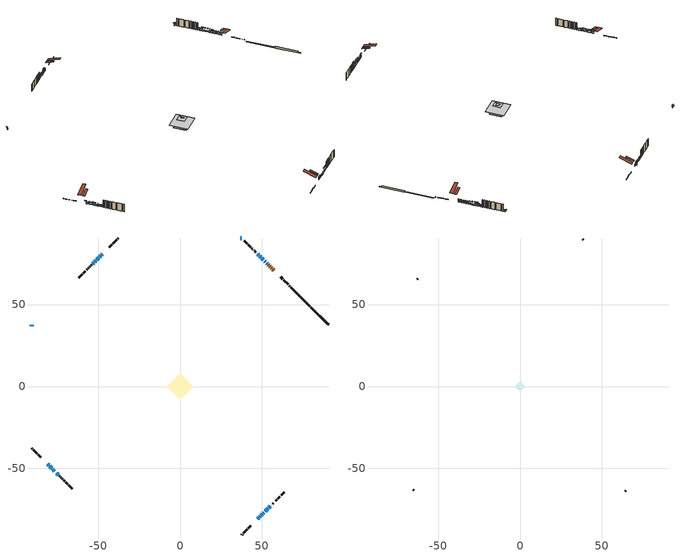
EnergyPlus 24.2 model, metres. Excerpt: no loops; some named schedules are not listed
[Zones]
conditioned space
 floor adiabatic (Floor9 construction): -5.37,0 0,5.37 5.37,0 0,-5.37 z0.82
 floor adiabatic (AdiabaticFloorConstruction): -7.96,0 0,7.96 7.96,0 0,-7.96 z3.26
 floor foundation (Slab1 construction): -3.72,0 0,3.72 3.72,0 0,-3.72 z-0.3
 floor foundation (Slab1 construction 1): -3.87,0 0,3.87 3.87,0 0,-3.87 z-0.21
 floor foundation (Slab3 construction): -2.17,0 0,2.17 2.17,0 0,-2.17 z0
 floor foundation (Slab4 construction): -2.62,0 0,2.62 2.62,0 0,-2.62 z0
 wall outside (RimJoist1 construction): 37.53,-90.6 37.87,-90.25 / -90.6,-37.53 -90.25,-37.87 / -37.53,90.6 -37.87,90.25 / 66.89,61.23 66.55,61.58 z0.82:1.12
 wall outside (RimJoist2 construction): 38.53,-89.6 41.12,-87 / -89.6,-38.53 -87,-41.12 / -38.53,89.6 -41.12,87 / 65.89,62.23 63.29,64.83 z0.82:1.12
 wall outside (RimJoist3 construction): 41.78,-86.34 43.1,-85.02 / -86.34,-41.78 -85.02,-43.1 / -41.78,86.34 -43.1,85.02 / 62.64,65.49 61.32,66.81 z0.82:1.12
 wall outside (AdiabaticWallConstruction 1): 57.05,71.07 56.68,71.44 / 56.03,72.09 55.63,72.49 / 54.98,73.15 54.72,73.4 / 54.07,74.06 53.8,74.33 z0.82:2.85
 wall outside (AdiabaticWallConstruction): 47.36,-80.76 47.9,-80.22 / -48.42,79.71 -48.96,79.17 / -75.92,-52.21 -75.77,-52.35 z0.82:2.04; 48.56,-79.56 48.99,-79.13 / -47.36,80.76 -47.76,80.36 / 50.84,-77.28 51.24,-76.88 z0.82:1.74; 49.65,-78.48 50.19,-77.94 / -79.53,-48.6 -78.38,-49.75 / 37.53,90.6 36.82,90.6 / -51.35,76.78 -52.1,76.02 / -52.76,75.37 -53.3,74.83 / -90.6,37.53 -90.6,36.82 z0.82:2.09; -80.76,-47.36 -80.18,-47.94 z0.82:1.99; 53.14,74.98 52.78,75.34 z0.82:2.4; 52.13,76 51.59,76.54 / -75.12,-53.01 -74.18,-53.95 / 51.9,-76.23 53.51,-74.61 z0.82:1.94; 50.93,77.19 49.92,78.2 z0.82:1.53; 49.27,78.86 48.73,79.4 z0.82:1.64; 48.07,80.05 47.53,80.59 z0.82:1.48; -49.61,78.51 -50.69,77.43 z0.82:1.63; -77.72,-50.4 -76.57,-51.55 z0.82:1.89; 54.17,-73.96 55.21,-72.91 z0.82:1.68
 wall outside (Wall1 construction): 55.87,-72.26 55.97,-72.16 / -73.52,-54.6 -73.42,-54.7 / -53.95,74.17 -54.05,74.07 / 46.88,81.25 46.77,81.35 z0.82:5.7
 wall outside (Wall2 construction): 56.63,-71.5 57.04,-71.09 / -72.76,-55.36 -72.35,-55.77 / -54.71,73.41 -55.12,73 / 46.12,82.01 45.71,82.42 z0.82:5.7
 wall outside (Wall3 construction): 57.69,-70.43 57.9,-70.22 / -71.7,-56.43 -71.49,-56.63 / -55.78,72.35 -55.99,72.14 / 45.05,83.07 44.84,83.28 z0.82:5.7
 wall outside (Wall4 construction): 58.56,-69.57 58.94,-69.19 / -70.83,-57.29 -70.45,-57.67 / -56.64,71.48 -57.02,71.1 / 44.19,83.94 43.8,84.32 z0.82:5.7
 wall outside (Wall5 construction): 59.6,-68.53 61.01,-67.12 / -69.79,-58.33 -68.38,-59.74 / -57.68,70.44 -59.09,69.03 / 43.15,84.98 41.74,86.39 z0.82:5.7
 wall outside (Wall6 construction): 61.66,-66.46 63.56,-64.56 / -67.73,-60.4 -65.83,-62.29 / -59.75,68.38 -61.65,66.48 / 41.08,87.04 39.18,88.94 z0.82:5.7
 wall foundation (FoundationWall1 construction): 79.82,48.3,-0.3 79.82,48.3,0.82 89.52,38.6,0.82 89.52,38.6,0.15 90.6,37.53,0.15 90.6,37.53,-0.3
 wall foundation (FoundationWall2 construction): 79.16,48.96 67.55,60.58 z-0.21:0.25
 window (WindowConstruction): 47.36,-80.76 47.9,-80.22 z0.82:2.04
 window (WindowConstruction 5): 48.56,-79.56 48.99,-79.13 z0.82:1.73
 window (WindowConstruction 6): 49.65,-78.48 50.19,-77.94 z0.82:2.09
 window (WindowConstruction 7): -80.76,-47.36 -80.18,-47.94 z0.82:1.99
 window (WindowConstruction 8): -79.53,-48.6 -78.38,-49.75 z0.82:2.09
 window (WindowConstruction 20): -47.36,80.76 -47.76,80.37 z0.82:1.73
 window (WindowConstruction 21): 53.14,74.98 52.78,75.34 z0.82:2.4
 window (WindowConstruction 9): 37.53,90.6 36.82,90.6 z0.82:2.09
 window (WindowConstruction 10): 52.13,76 51.59,76.54 z0.82:1.94
 window (WindowConstruction 11): 50.93,77.2 49.92,78.2 z0.82:1.53
 window (WindowConstruction 12): 49.27,78.86 48.73,79.4 z0.82:1.63
 window (WindowConstruction 1): -48.42,79.71 -48.95,79.17 z0.82:2.04
 window (WindowConstruction 13): 48.07,80.05 47.53,80.59 z0.82:1.48
 window (WindowConstruction 14): -49.61,78.51 -50.69,77.43 z0.82:1.63
 window (WindowConstruction 15): -51.35,76.78 -52.1,76.02 z0.82:2.09
 window (WindowConstruction 16): -52.76,75.37 -53.3,74.83 z0.82:2.09
 window (WindowConstruction 17): -77.72,-50.4 -76.57,-51.55 z0.82:1.89
 window (WindowConstruction 18): -90.6,37.53 -90.6,36.82 z0.82:2.09
 window (WindowConstruction 22): -75.92,-52.21 -75.77,-52.35 z0.82:2.04
 window (WindowConstruction 2): -75.11,-53.01 -74.18,-53.94 z0.82:1.94
 window (WindowConstruction 19): 50.84,-77.28 51.24,-76.89 z0.82:1.73
 window (WindowConstruction 3): 51.9,-76.23 53.51,-74.61 z0.82:1.94
 window (WindowConstruction 4): 54.17,-73.95 55.21,-72.91 z0.82:1.68
 door (Door): 57.05,71.07 56.69,71.44 z0.82:2.85
 door (Door 1): 56.03,72.1 55.63,72.49 z0.82:2.85
 door (Door 2): 54.98,73.15 54.73,73.4 z0.82:2.85
 door (Door 3): 54.07,74.06 53.8,74.33 z0.82:2.85
 ceiling adiabatic (AdiabaticFloorConstruction): 0,-7.96 7.96,0 0,7.96 -7.96,0 z3.26
 roof outside (Roof2 construction): 46.71,-81.42,5.7 43.36,-78.07,7.27 42.48,-78.95,7.27 45.83,-82.3,5.7; -81.42,-46.71,5.7 -78.07,-43.36,7.27 -78.95,-42.48,7.27 -82.3,-45.83,5.7; -46.71,81.42,5.7 -43.36,78.07,7.27 -42.48,78.95,7.27 -45.83,82.3,5.7; 57.71,70.41,5.7 54.36,67.07,7.27 55.25,66.19,7.27 58.59,69.53,5.7
attic - vented
 floor to conditioned space (Floor1 construction Reversed): -3.28,0 0,3.28 3.28,0 0,-3.28 z5.7
 floor to conditioned space (Floor2 construction Reversed): -2.02,0 0,2.02 2.02,0 0,-2.02 z5.7
 floor to conditioned space (Floor3 construction Reversed): -1.56,0 0,1.56 1.56,0 0,-1.56 z5.7
 floor to conditioned space (Floor6 construction Reversed): -2.55,0 0,2.55 2.55,0 0,-2.55 z5.7
 floor to conditioned space (Floor7 construction Reversed): -2.17,0 0,2.17 2.17,0 0,-2.17 z5.7
 floor to conditioned space (Floor8 construction Reversed): -1.33,0 0,1.33 1.33,0 0,-1.33 z5.7
 wall outside (Wall7 construction): 64.22,-63.91 64.56,-63.56 / -65.17,-62.95 -64.83,-63.29 / -62.3,65.82 -62.64,65.48 / 38.53,89.6 38.18,89.94 z0.82:5.7
 roof outside (Roof1 construction): 45.17,-82.95,5.7 39.82,-77.6,8.22 38.4,-79.01,8.22 43.76,-84.37,5.7; -82.95,-45.17,5.7 -77.6,-39.82,8.22 -79.01,-38.4,8.22 -84.37,-43.76,5.7; -45.17,82.95,5.7 -39.82,77.6,8.22 -38.4,79.01,8.22 -43.76,84.37,5.7; 59.25,68.88,5.7 53.89,63.52,8.22 55.3,62.11,8.22 60.66,67.47,5.7
shading: 48.55,-79.58 46.72,-81.4 46.93,-81.62 48.76,-79.79 z2.95; 49.2,-78.92 48.35,-79.78 48.56,-79.99 49.41,-79.13 z2.03; 50.4,-77.73 49.44,-78.69 50.08,-79.33 51.04,-78.37 z2.39; -79.54,-48.58 -81.4,-46.72 -81.62,-46.93 -79.75,-48.8 z2.9; -78.17,-49.96 -79.74,-48.39 -80.17,-48.82 -78.6,-50.39 z2.39; -47.97,80.15 -47.15,80.97 -48.02,81.83 -48.83,81.02 z2.03; 52.57,75.55 53.35,74.77 54,75.42 53.22,76.2 z2.69; 36.52,90.6 37.83,90.6 37.83,91.21 36.52,91.21 z2.39; 50.94,77.18 52.77,75.35 52.98,75.57 51.15,77.39 z2.85; 48.63,79.49 52.22,75.9 52.43,76.11 48.84,79.71 z3.36; 48.08,80.04 49.91,78.21 50.12,78.43 48.29,80.25 z2.55; -49.6,78.53 -47.77,80.35 -47.98,80.56 -49.81,78.74 z2.95; 46.89,81.24 48.71,79.41 48.93,79.62 47.1,81.45 z2.39; -51.33,76.79 -48.97,79.16 -49.18,79.37 -51.55,77 z2.55; -52.53,75.59 -50.92,77.21 -51.13,77.42 -52.74,75.8 z2.7; -53.51,74.62 -52.55,75.58 -53.19,76.22 -54.15,75.26 z2.39; -75.93,-52.2 -78.37,-49.76 -78.58,-49.97 -76.14,-52.41 z2.8; -90.6,36.52 -90.6,37.83 -91.21,37.83 -91.21,36.52 z2.39; -73.97,-54.16 -75.33,-52.8 -75.54,-53.01 -74.18,-54.37 z2.24; 51.45,-76.67 50.63,-77.49 50.84,-77.7 51.66,-76.89 z2.03; 53.72,-74.4 51.68,-76.44 51.79,-76.55 53.83,-74.51 z2.24; 56.94,-71.19 52.44,-75.68 52.65,-75.89 57.15,-71.4 z4.12
[Building]
Building 1: Terrain=Suburbs
[Site:Location]
Yarmouth AP_NS: Latitude {deg}=43.83; Longitude {deg}=-66.09; Time Zone {hr}=-4; Elevation {m}=43; Keep Site Location Information=Yes
[Site:GroundTemperature:Shallow]
4.08235, 2.59375, 2.47453, 3.18095, 6.01682, 8.83948, 11.2866, 12.8368, 12.9685, 11.7076, 9.32295, 6.58688
[Site:WaterMainsTemperature]
Calculation Method=Schedule; Temperature Schedule=mains temperature schedule
[Material] Roughness=Rough; Thermal Absorptance=0.9
Name | Thickness {m} | Conductivity {W/m-K} | Density {kg/m3} | Specific Heat {J/kg-K} | Solar Absorptance | Visible Absorptance
asphalt or fiberglass shingles | 0.00635 | 0.162714 | 1121.4 | 1465.45 | 0.4 | 0.4
ceiling loosefill ins | 0.254 | 0.0480833 | 16.02 | 1046.75 | 0.7 | 0.7
ceiling loosefill ins 1 | 0.0846667 | 0.0480833 | 16.02 | 1046.75 | 0.7 | 0.7
ceiling stud and cavity | 0.1397 | 0.200853 | 65.682 | 1177.47 | 0.7 | 0.7
ceiling stud and cavity 1 | 0.0889 | 1.62859 | 20.9862 | 1087.66 | 0.7 | 0.7
ceiling stud and cavity 2 | 0.1397 | 0.10898 | 65.682 | 1177.47 | 0.7 | 0.7
ceiling stud and cavity 3 | 0.0889 | 42.3981 | 6.31874 | 1174.65 | 0.7 | 0.7
ceiling stud and cavity 4 | 0.1397 | 0.102635 | 65.682 | 1177.47 | 0.7 | 0.7
ceiling stud and cavity 5 | 0.1397 | 0.106779 | 65.682 | 1177.47 | 0.7 | 0.7
concrete 4.0 in. | 0.1016 | 1.803125 | 2242.8 | 837.4 | 0.7 | 0.7
concrete 8.0 in. | 0.2032 | 1.803125 | 2242.8 | 837.4 | 0.7 | 0.7
door material | 0.04445 | 0.053851 | 512.64 | 1214.23 | 0.7 | 0.7
door material 1 | 0.04445 | 0.188738 | 512.64 | 1214.23 | 0.7 | 0.7
exterior vertical ins | 0.00108814 | 0.029427 | 32.04 | 1214.23 | 0.7 | 0.7
exterior vertical ins 1 | 0.00202101 | 0.029427 | 32.04 | 1214.23 | 0.7 | 0.7
floor covering | 0.0127 | 9.015625 | 54.468 | 1339.84 | 0.6 | 0.6
floor covering 1 | 0.0127 | 0.0433444 | 54.468 | 1339.84 | 0.6 | 0.6
floor rigid ins; wall rigid ins | 0.512978 | 0.029427 | 32.04 | 1214.23 | 0.7 | 0.7
floor stud and cavity | 0.0889 | 0.311267 | 50.32683 | 1063.81 | 0.7 | 0.7
floor stud and cavity 1 | 0.1397 | 1.75129 | 37.0049 | 1207.88 | 0.7 | 0.7
furniture material conditioned space 1 | 0.1524 | 0.115458 | 640.8 | 1214.23 | 0.6 | 0.6
gypsum board | 0.0127 | 0.160291 | 801 | 837.4 | 0.6 | 0.6
gypsum board 1 | 0.00254 | 0.160291 | 801 | 837.4 | 0.6 | 0.6
gypsum board 2 | 0.0127 | 0.160291 | 801 | 837.4 | 0.7 | 0.7
interior vertical ins | 0.025908 | 0.029427 | 32.04 | 1214.23 | 0.7 | 0.7
osb sheathing 0.5 in. | 0.0127 | 0.115458 | 512.64 | 1214.23 | 0.7 | 0.7
osb sheathing 0.75 in. | 0.01905 | 0.115458 | 512.64 | 1214.23 | 0.7 | 0.7
osb sheathing 2.0 in. | 0.0508 | 0.115458 | 512.64 | 1214.23 | 0.7 | 0.7
rim joist stud and cavity | 0.0508 | 0.153904 | 50.32683 | 1063.81 | 0.6 | 0.6
rim joist stud and cavity 1 | 0.0508 | 0.126838 | 50.32683 | 1063.81 | 0.6 | 0.6
rim joist stud and cavity 2 | 0.0508 | 0.433314 | 125.044 | 1163.47 | 0.6 | 0.6
roof stud and cavity | 0.0889 | 1.36387 | 78.34581 | 1123.46 | 0.7 | 0.7
slab rigid ins | 0.0100181 | 0.029427 | 32.04 | 1214.23 | 0.7 | 0.7
wall stud and cavity | 0.1397 | 0.579149 | 139.0536 | 1170.24 | 0.7 | 0.7
wall stud and cavity 1 | 0.0889 | 0.286509 | 50.32683 | 1063.81 | 0.7 | 0.7
wall stud and cavity 2 | 0.1397 | 0.352627 | 139.0536 | 1170.24 | 0.7 | 0.7
wall stud and cavity 3 | 0.1397 | 0.605677 | 139.0536 | 1170.24 | 0.7 | 0.7
wall stud and cavity 4 | 0.1397 | 0.372494 | 139.0536 | 1170.24 | 0.7 | 0.7
wall stud and cavity 5 | 0.1397 | 0.645074 | 139.0536 | 1170.24 | 0.7 | 0.7
wall stud and cavity 6 | 0.0889 | 6.1454 | 50.32683 | 1063.81 | 0.6 | 0.6
wall stud and cavity 7 | 0.0889 | 0.380278 | 52.3479 | 1209.89 | 0.7 | 0.7
wall stud and cavity 8 | 0.0889 | 0.391764 | 83.0341 | 1211.67 | 0.7 | 0.7
wood siding | 0.0254 | 0.102417 | 544.68 | 1172.36 | 0.4 | 0.4
wood siding 1 | 0.00254 | 0.102417 | 544.68 | 1172.36 | 0.4 | 0.4
wood siding 2; wood siding 3; wood siding 4 | 0.0254 | 0.102417 | 544.68 | 1172.36 | 0.7 | 0.7
[WindowMaterial:SimpleGlazingSystem]
Name | U-Factor {W/m2-K} | Solar Heat Gain Coefficient
WindowMaterial | 3.00537 | 0.52
WindowMaterial 1 | 3.01899 | 0.5
WindowMaterial 10 | 5.43782 | 0.7
WindowMaterial 11 | 2.98152 | 0.6
WindowMaterial 12 | 5.652449 | 0.74
WindowMaterial 13 | 2.92587 | 0.66
WindowMaterial 14 | 2.915653 | 0.67
WindowMaterial 15 | 3.04227 | 0.45
WindowMaterial 16 | 5.39353 | 0.69
WindowMaterial 17 | 4.786554 | 0.58
WindowMaterial 2 | 5.54627 | 0.72
WindowMaterial 3 | 2.983789 | 0.55
WindowMaterial 4 | 3.0383 | 0.46
WindowMaterial 5 | 3.00196 | 0.53
WindowMaterial 6 | 2.94631 | 0.64
WindowMaterial 7 | 2.958238 | 0.6
WindowMaterial 8 | 2.95313 | 0.64
WindowMaterial 9 | 5.57693 | 0.72
[Construction]
AdiabaticFloorConstruction: floor stud and cavity 1, floor rigid ins, osb sheathing 0.75 in., floor covering 1
AdiabaticWallConstruction: wood siding 3, wall rigid ins, wall stud and cavity 7, gypsum board
AdiabaticWallConstruction 1: wood siding 4, wall rigid ins, wall stud and cavity 7, gypsum board
Door; Door 1: door material
Door 2; Door 3: door material 1
Floor1 construction Reversed: gypsum board, ceiling stud and cavity, ceiling loosefill ins
Floor2 construction Reversed: gypsum board 1, ceiling stud and cavity 1
Floor3 construction Reversed: gypsum board, ceiling stud and cavity 2, ceiling loosefill ins 1
Floor6 construction Reversed: gypsum board 1, ceiling stud and cavity 3
Floor7 construction Reversed: gypsum board, ceiling stud and cavity 4, ceiling loosefill ins 1
Floor8 construction Reversed: gypsum board, ceiling stud and cavity 5, ceiling loosefill ins 1
Floor9 construction: floor stud and cavity, floor covering
FoundationWall1 construction: concrete 8.0 in.
FoundationWall2 construction: concrete 8.0 in., gypsum board 2
furniture construction conditioned space 1: furniture material conditioned space 1
PartitionWallConstruction: gypsum board, wall stud and cavity 8, gypsum board
RimJoist1 construction: wood siding 2, rim joist stud and cavity
RimJoist2 construction: wood siding 2, rim joist stud and cavity 1
RimJoist3 construction: wood siding 2, osb sheathing 2.0 in., rim joist stud and cavity 2
Roof1 construction: asphalt or fiberglass shingles
Roof2 construction: asphalt or fiberglass shingles, osb sheathing 0.5 in., roof stud and cavity, gypsum board
Slab1 construction; Slab1 construction 1; Slab3 construction: concrete 4.0 in.
Slab4 construction: slab rigid ins, concrete 4.0 in.
Wall1 construction: wood siding, osb sheathing 0.5 in., wall stud and cavity, gypsum board
Wall2 construction: wood siding 1, wall stud and cavity 1, gypsum board 1
Wall3 construction: wood siding, osb sheathing 0.5 in., wall stud and cavity 2, gypsum board
Wall4 construction: wood siding, osb sheathing 0.5 in., wall stud and cavity 3, gypsum board
Wall5 construction: wood siding, osb sheathing 0.5 in., wall stud and cavity 4, gypsum board
Wall6 construction: wood siding, osb sheathing 0.5 in., wall stud and cavity 5, gypsum board
Wall7 construction: wood siding 1, wall stud and cavity 6
WindowConstruction; WindowConstruction 1: WindowMaterial
WindowConstruction 10; WindowConstruction 3: WindowMaterial 2
WindowConstruction 11: WindowMaterial 9
WindowConstruction 12: WindowMaterial 10
WindowConstruction 13: WindowMaterial 11
WindowConstruction 14: WindowMaterial 12
WindowConstruction 15: WindowMaterial 13
WindowConstruction 16; WindowConstruction 6: WindowMaterial 5
WindowConstruction 17: WindowMaterial 14
WindowConstruction 18; WindowConstruction 9: WindowMaterial 8
WindowConstruction 19; WindowConstruction 20: WindowMaterial 15
WindowConstruction 2: WindowMaterial 1
WindowConstruction 21: WindowMaterial 16
WindowConstruction 22: WindowMaterial 17
WindowConstruction 4: WindowMaterial 3
WindowConstruction 5: WindowMaterial 4
WindowConstruction 7: WindowMaterial 6
WindowConstruction 8: WindowMaterial 7
[Zone] Multiplier=1; Part of Total Floor Area=Yes
Name | Volume {m3}
attic - vented | 24.7648
conditioned space | 330.4
[Space]
Name | Zone | Volume {m3}
attic - vented 1 | attic - vented | 24.7648
conditioned space 1 | conditioned space | 330.4
[ZoneInfiltration:EffectiveLeakageArea]
infil attic - vented 1: Zone or Space=attic - vented 1; Schedule=Always On Discrete; Effective Air Leakage Area {cm2}=2197.82; Stack Coefficient=0.000514643; Wind Coefficient=1.53276e-05
[ZoneMixing]
whole house fan mix: Zone or Space=attic - vented; Schedule=Always On Continuous; Design Flow Rate Calculation Method=Flow/Zone; Design Flow Rate {m3/s}=0; Source Zone or Space=conditioned space
[SurfaceProperty:ExposedFoundationPerimeter] Exposed Perimeter Calculation Method=TotalExposedPerimeter
Name | Total Exposed Perimeter {m}
Slab1 | 15.24
Slab1 1 | 16.429
Slab3 | 8.68701
Slab4 | 7.62
[InternalMass] Zone or ZoneList=conditioned space; Space or SpaceList=conditioned space 1
Name | Construction | Surface Area {m2}
furniture mass conditioned space 1 | furniture construction conditioned space 1 | 105.988
partition wall mass | PartitionWallConstruction | 207.34
[Lights]
interior lighting: Zone or ZoneList or Space or SpaceList=conditioned space 1; Schedule=interior lighting schedule; Design Level Calculation Method=LightingLevel; Lighting Level {W}=343.2; Return Air Fraction=0; Fraction Radiant=0.6; Fraction Visible=0.2; Fraction Replaceable=1
[People]
occupants: Zone or ZoneList or Space or SpaceList=conditioned space 1; Number of People Schedule=occupants schedule; Number of People Calculation Method=People; Number of People=3; Fraction Radiant=0.314171; Sensible Heat Fraction=0.56303; Activity Level Schedule=occupants activity schedule; Carbon Dioxide Generation Rate {m3/s-W}=0; Enable ASHRAE 55 Comfort Warnings=No; Mean Radiant Temperature Calculation Type=EnclosureAveraged
[ElectricEquipment] Zone or ZoneList or Space or SpaceList=conditioned space 1; Design Level Calculation Method=EquipmentLevel
Name | Schedule | Design Level {W} | Fraction Latent | Fraction Radiant | Fraction Lost
clothes dryer | clothes dryer schedule | 140.772 | 0.015 | 0.081 | 0.85
clothes washer | clothes washer schedule | 32.1985 | 0.03 | 0.162 | 0.7
cooking range | cooking range schedule | 215.147 | 0.08 | 0.432 | 0.2
dishwasher | dishwasher schedule | 66.8632 | 0.3 | 0.18 | 0.4
fridge | fridge schedule | 72.9452 | 0 | 0.6 | 0
mech vent bath fan 0 | mech vent bath fan 0 schedule | 50.2 | 0 | 0 | 1
mech vent house fan | mech vent house fan schedule | 0 | 0 | 0 | 1
mech vent house fan cfis | mech vent house fan cfis schedule | 0 | 0 | 0 | 0
misc plug loads | misc plug loads schedule | 494.7 | 0.045 | 0.513 | 0.1
whole house fan | Always On Discrete | 0 | 0 | 0 | 1
[OtherEquipment] Zone or ZoneList or Space or SpaceList=conditioned space 1; Design Level Calculation Method=EquipmentLevel
Name | Fuel Type | Schedule | Design Level {W} | Fraction Latent | Fraction Radiant | Fraction Lost
clothes dryer 1 | Electricity | clothes dryer schedule | 0 | 0.015 | 0.081 | 0.85
cooking range 1 | Electricity | cooking range schedule | 0 | 0.08 | 0.432 | 0.2
general water use latent | None | general water use schedule | 62.594 | 1 | 0 | 0
general water use sensible | None | general water use schedule | -61.6891 | 0 | 0.6 | 0
mech vent house fan latent load | None | Always On Discrete | 0 | 1 | 0 | 0
mech vent house fan sensible load | None | Always On Discrete | 0 | 0 | 0 | 0
water heater energy adjustment1 | Electricity | Always On Discrete | 0.01 | 0 | 0 | 1
[ZoneInfiltration:DesignFlowRate] Zone or ZoneList or Space or SpaceList=conditioned space 1; Schedule=Always On Discrete; Design Flow Rate Calculation Method=Flow/Zone; Design Flow Rate {m3/s}=0
infil flow; natural vent flow; whole house fan flow
[Foundation:Kiva] Initial Indoor Air Temperature {C}=18; Wall Depth Below Slab {m}=0.2032
Name | Wall Height Above Grade {m} | Custom Block Material Name 1 | Custom Block Depth 1 {m} | Custom Block X Position 1 {m} | Custom Block Z Position 1 {m} | Interior Vertical Insulation Material | Interior Vertical Insulation Depth {m}
Foundation Kiva 1 | 0.819973 | exterior vertical ins | 1.11999 | 0.2032 | 0
Foundation Kiva 2 | 0.249997 | exterior vertical ins 1 | 0.460004 | 0.2159 | 0
Foundation Kiva 3 | 0.1016
Foundation Kiva 4 | 0.1016 |  |  |  |  | interior vertical ins | 0.1016
[Foundation:Kiva:Settings]
Soil Conductivity {W/m-K}=0.849921; Soil Density {kg/m3}=1842.3; Soil Specific Heat {J/kg-K}=418.7; Ground Solar Absorptivity=0.9; Ground Thermal Absorptivity=0.9; Ground Surface Roughness {m}=0.03; Far-Field Width {m}=40; Deep-Ground Boundary Condition=ZeroFlux; Deep-Ground Depth {m}=40; Minimum Cell Dimension {m}=0.2; Maximum Cell Growth Coefficient=3; Simulation Timestep=Timestep
[Exterior:Lights]
exterior lighting: Schedule=exterior lighting schedule; Design Level {W}=75.6
[Schedule:Constant]
Name | Hourly Value
Always On Continuous; mech vent house fan schedule; mech vent house fan cfis schedule; Always On Discrete | 1
occupants activity schedule | 117.228
fridge schedule | 0
[Schedule:Week:Daily]
interior lighting schedule Week Rule - Jan1-Jan27: interior lighting schedule day, interior lighting schedule day, interior lighting schedule day, interior lighting schedule day, interior lighting schedule day, interior lighting schedule day, interior lighting schedule day, interior lighting schedule default day, interior lighting schedule default day, interior lighting schedule default day, interior lighting schedule default day, interior lighting schedule default day
interior lighting schedule Week Rule - Jan28-Feb3: interior lighting schedule day, interior lighting schedule day, interior lighting schedule day, interior lighting schedule day, interior lighting schedule day 1, interior lighting schedule day 1, interior lighting schedule day 1, interior lighting schedule default day, interior lighting schedule default day, interior lighting schedule default day, interior lighting schedule default day, interior lighting schedule default day
interior lighting schedule Week Rule - Feb4-Feb24: interior lighting schedule day 1, interior lighting schedule day 1, interior lighting schedule day 1, interior lighting schedule day 1, interior lighting schedule day 1, interior lighting schedule day 1, interior lighting schedule day 1, interior lighting schedule default day, interior lighting schedule default day, interior lighting schedule default day, interior lighting schedule default day, interior lighting schedule default day
interior lighting schedule Week Rule - Feb25-Mar3: interior lighting schedule day 1, interior lighting schedule day 1, interior lighting schedule day 1, interior lighting schedule day 1, interior lighting schedule day 2, interior lighting schedule day 2, interior lighting schedule day 2, interior lighting schedule default day, interior lighting schedule default day, interior lighting schedule default day, interior lighting schedule default day, interior lighting schedule default day
interior lighting schedule Week Rule - Mar4-Mar31: interior lighting schedule day 2, interior lighting schedule day 2, interior lighting schedule day 2, interior lighting schedule day 2, interior lighting schedule day 2, interior lighting schedule day 2, interior lighting schedule day 2, interior lighting schedule default day, interior lighting schedule default day, interior lighting schedule default day, interior lighting schedule default day, interior lighting schedule default day
interior lighting schedule Week Rule - Apr1-Apr28: interior lighting schedule day 3, interior lighting schedule day 3, interior lighting schedule day 3, interior lighting schedule day 3, interior lighting schedule day 3, interior lighting schedule day 3, interior lighting schedule day 3, interior lighting schedule default day, interior lighting schedule default day, interior lighting schedule default day, interior lighting schedule default day, interior lighting schedule default day
interior lighting schedule Week Rule - Apr29-May5: interior lighting schedule day 3, interior lighting schedule day 3, interior lighting schedule day 4, interior lighting schedule day 4, interior lighting schedule day 4, interior lighting schedule day 4, interior lighting schedule day 4, interior lighting schedule default day, interior lighting schedule default day, interior lighting schedule default day, interior lighting schedule default day, interior lighting schedule default day
interior lighting schedule Week Rule - May6-May26: interior lighting schedule day 4, interior lighting schedule day 4, interior lighting schedule day 4, interior lighting schedule day 4, interior lighting schedule day 4, interior lighting schedule day 4, interior lighting schedule day 4, interior lighting schedule default day, interior lighting schedule default day, interior lighting schedule default day, interior lighting schedule default day, interior lighting schedule default day
interior lighting schedule Week Rule - May27-Jun2: interior lighting schedule day 4, interior lighting schedule day 4, interior lighting schedule day 4, interior lighting schedule day 4, interior lighting schedule day 4, interior lighting schedule day 5, interior lighting schedule day 5, interior lighting schedule default day, interior lighting schedule default day, interior lighting schedule default day, interior lighting schedule default day, interior lighting schedule default day
interior lighting schedule Week Rule - Jun3-Jun30: interior lighting schedule day 5, interior lighting schedule day 5, interior lighting schedule day 5, interior lighting schedule day 5, interior lighting schedule day 5, interior lighting schedule day 5, interior lighting schedule day 5, interior lighting schedule default day, interior lighting schedule default day, interior lighting schedule default day, interior lighting schedule default day, interior lighting schedule default day
interior lighting schedule Week Rule - Jul1-Jul28: interior lighting schedule day 6, interior lighting schedule day 6, interior lighting schedule day 6, interior lighting schedule day 6, interior lighting schedule day 6, interior lighting schedule day 6, interior lighting schedule day 6, interior lighting schedule default day, interior lighting schedule default day, interior lighting schedule default day, interior lighting schedule default day, interior lighting schedule default day
interior lighting schedule Week Rule - Jul29-Aug4: interior lighting schedule day 6, interior lighting schedule day 6, interior lighting schedule day 6, interior lighting schedule day 7, interior lighting schedule day 7, interior lighting schedule day 7, interior lighting schedule day 7, interior lighting schedule default day, interior lighting schedule default day, interior lighting schedule default day, interior lighting schedule default day, interior lighting schedule default day
interior lighting schedule Week Rule - Aug5-Aug25: interior lighting schedule day 7, interior lighting schedule day 7, interior lighting schedule day 7, interior lighting schedule day 7, interior lighting schedule day 7, interior lighting schedule day 7, interior lighting schedule day 7, interior lighting schedule default day, interior lighting schedule default day, interior lighting schedule default day, interior lighting schedule default day, interior lighting schedule default day
interior lighting schedule Week Rule - Aug26-Sep1: interior lighting schedule day 7, interior lighting schedule day 7, interior lighting schedule day 7, interior lighting schedule day 7, interior lighting schedule day 7, interior lighting schedule day 7, interior lighting schedule day 8, interior lighting schedule default day, interior lighting schedule default day, interior lighting schedule default day, interior lighting schedule default day, interior lighting schedule default day
interior lighting schedule Week Rule - Sep2-Sep29: interior lighting schedule day 8, interior lighting schedule day 8, interior lighting schedule day 8, interior lighting schedule day 8, interior lighting schedule day 8, interior lighting schedule day 8, interior lighting schedule day 8, interior lighting schedule default day, interior lighting schedule default day, interior lighting schedule default day, interior lighting schedule default day, interior lighting schedule default day
interior lighting schedule Week Rule - Sep30-Oct6: interior lighting schedule day 8, interior lighting schedule day 9, interior lighting schedule day 9, interior lighting schedule day 9, interior lighting schedule day 9, interior lighting schedule day 9, interior lighting schedule day 9, interior lighting schedule default day, interior lighting schedule default day, interior lighting schedule default day, interior lighting schedule default day, interior lighting schedule default day
interior lighting schedule Week Rule - Oct7-Oct27: interior lighting schedule day 9, interior lighting schedule day 9, interior lighting schedule day 9, interior lighting schedule day 9, interior lighting schedule day 9, interior lighting schedule day 9, interior lighting schedule day 9, interior lighting schedule default day, interior lighting schedule default day, interior lighting schedule default day, interior lighting schedule default day, interior lighting schedule default day
interior lighting schedule Week Rule - Oct28-Nov3: interior lighting schedule day 9, interior lighting schedule day 9, interior lighting schedule day 9, interior lighting schedule day 9, interior lighting schedule day 10, interior lighting schedule day 10, interior lighting schedule day 10, interior lighting schedule default day, interior lighting schedule default day, interior lighting schedule default day, interior lighting schedule default day, interior lighting schedule default day
interior lighting schedule Week Rule - Nov4-Nov24: interior lighting schedule day 10, interior lighting schedule day 10, interior lighting schedule day 10, interior lighting schedule day 10, interior lighting schedule day 10, interior lighting schedule day 10, interior lighting schedule day 10, interior lighting schedule default day, interior lighting schedule default day, interior lighting schedule default day, interior lighting schedule default day, interior lighting schedule default day
interior lighting schedule Week Rule - Nov25-Dec1: interior lighting schedule day 10, interior lighting schedule day 10, interior lighting schedule day 10, interior lighting schedule day 10, interior lighting schedule day 10, interior lighting schedule day 10, interior lighting schedule day 11, interior lighting schedule default day, interior lighting schedule default day, interior lighting schedule default day, interior lighting schedule default day, interior lighting schedule default day
interior lighting schedule Week Rule - Dec2-Dec31: interior lighting schedule day 11, interior lighting schedule day 11, interior lighting schedule day 11, interior lighting schedule day 11, interior lighting schedule day 11, interior lighting schedule day 11, interior lighting schedule day 11, interior lighting schedule default day, interior lighting schedule default day, interior lighting schedule default day, interior lighting schedule default day, interior lighting schedule default day
occupants schedule Week Rule - Jan1-Dec31: occupants schedule day, occupants schedule day, occupants schedule day, occupants schedule day, occupants schedule day, occupants schedule day, occupants schedule day, occupants schedule default day, occupants schedule default day, occupants schedule default day, occupants schedule default day, occupants schedule default day
clothes dryer schedule Week Rule - Jan1-Dec31: clothes dryer schedule day, clothes dryer schedule day, clothes dryer schedule day, clothes dryer schedule day, clothes dryer schedule day, clothes dryer schedule day, clothes dryer schedule day, clothes dryer schedule default day, clothes dryer schedule default day, clothes dryer schedule default day, clothes dryer schedule default day, clothes dryer schedule default day
clothes washer schedule Week Rule - Jan1-Dec31: clothes washer schedule day, clothes washer schedule day, clothes washer schedule day, clothes washer schedule day, clothes washer schedule day, clothes washer schedule day, clothes washer schedule day, clothes washer schedule default day, clothes washer schedule default day, clothes washer schedule default day, clothes washer schedule default day, clothes washer schedule default day
[Schedule:Year]
interior lighting schedule: interior lighting schedule Week Rule - Jan1-Jan27, 1, 1, 1, 27, interior lighting schedule Week Rule - Jan28-Feb3, 1, 28, 2, 3, interior lighting schedule Week Rule - Feb4-Feb24, 2, 4, 2, 24, interior lighting schedule Week Rule - Feb25-Mar3, 2, 25, 3, 3, interior lighting schedule Week Rule - Mar4-Mar31, 3, 4, 3, 31, interior lighting schedule Week Rule - Apr1-Apr28, 4, 1, 4, 28, interior lighting schedule Week Rule - Apr29-May5, 4, 29, 5, 5, interior lighting schedule Week Rule - May6-May26, 5, 6, 5, 26, interior lighting schedule Week Rule - May27-Jun2, 5, 27, 6, 2, interior lighting schedule Week Rule - Jun3-Jun30, 6, 3, 6, 30, interior lighting schedule Week Rule - Jul1-Jul28, 7, 1, 7, 28, interior lighting schedule Week Rule - Jul29-Aug4, 7, 29, 8, 4, interior lighting schedule Week Rule - Aug5-Aug25, 8, 5, 8, 25, interior lighting schedule Week Rule - Aug26-Sep1, 8, 26, 9, 1, interior lighting schedule Week Rule - Sep2-Sep29, 9, 2, 9, 29, interior lighting schedule Week Rule - Sep30-Oct6, 9, 30, 10, 6, interior lighting schedule Week Rule - Oct7-Oct27, 10, 7, 10, 27, interior lighting schedule Week Rule - Oct28-Nov3, 10, 28, 11, 3, interior lighting schedule Week Rule - Nov4-Nov24, 11, 4, 11, 24, interior lighting schedule Week Rule - Nov25-Dec1, 11, 25, 12, 1, interior lighting schedule Week Rule - Dec2-Dec31, 12, 2, 12, 31
occupants schedule: occupants schedule Week Rule - Jan1-Dec31, 1, 1, 12, 31
clothes dryer schedule: clothes dryer schedule Week Rule - Jan1-Dec31, 1, 1, 12, 31
clothes washer schedule: clothes washer schedule Week Rule - Jan1-Dec31, 1, 1, 12, 31
cooking range schedule: cooking range schedule Week Rule - Jan1-Dec31, 1, 1, 12, 31
dishwasher schedule: dishwasher schedule Week Rule - Jan1-Dec31, 1, 1, 12, 31
mech vent bath fan 0 schedule: mech vent bath fan 0 schedule Week Rule - Jan1-Dec31, 1, 1, 12, 31
misc plug loads schedule: misc plug loads schedule Week Rule - Jan1-Dec31, 1, 1, 12, 31
general water use schedule: general water use schedule Week Rule - Jan1-Dec31, 1, 1, 12, 31
exterior lighting schedule: exterior lighting schedule Week Rule - Jan1-Jan27, 1, 1, 1, 27, exterior lighting schedule Week Rule - Jan28-Feb3, 1, 28, 2, 3, exterior lighting schedule Week Rule - Feb4-Feb24, 2, 4, 2, 24, exterior lighting schedule Week Rule - Feb25-Mar3, 2, 25, 3, 3, exterior lighting schedule Week Rule - Mar4-Mar31, 3, 4, 3, 31, exterior lighting schedule Week Rule - Apr1-Apr28, 4, 1, 4, 28, exterior lighting schedule Week Rule - Apr29-May5, 4, 29, 5, 5, exterior lighting schedule Week Rule - May6-May26, 5, 6, 5, 26, exterior lighting schedule Week Rule - May27-Jun2, 5, 27, 6, 2, exterior lighting schedule Week Rule - Jun3-Jun30, 6, 3, 6, 30, exterior lighting schedule Week Rule - Jul1-Jul28, 7, 1, 7, 28, exterior lighting schedule Week Rule - Jul29-Aug4, 7, 29, 8, 4, exterior lighting schedule Week Rule - Aug5-Aug25, 8, 5, 8, 25, exterior lighting schedule Week Rule - Aug26-Sep1, 8, 26, 9, 1, exterior lighting schedule Week Rule - Sep2-Sep29, 9, 2, 9, 29, exterior lighting schedule Week Rule - Sep30-Oct6, 9, 30, 10, 6, exterior lighting schedule Week Rule - Oct7-Oct27, 10, 7, 10, 27, exterior lighting schedule Week Rule - Oct28-Nov3, 10, 28, 11, 3, exterior lighting schedule Week Rule - Nov4-Nov24, 11, 4, 11, 24, exterior lighting schedule Week Rule - Nov25-Dec1, 11, 25, 12, 1, exterior lighting schedule Week Rule - Dec2-Dec31, 12, 2, 12, 31
[Schedule:Compact]
mains temperature schedule: Through: 01/01, For: AllDays, Until: 24:00, 8.11167, Through: 01/02, For: AllDays, Until: 24:00, 8.06167, Through: 01/03, For: AllDays, Until: 24:00, 8.01222, Through: 01/04, For: AllDays, Until: 24:00, 7.96333, Through: 01/05, For: AllDays, Until: 24:00, 7.91556, Through: 01/06, For: AllDays, Until: 24:00, 7.86889, Through: 01/07, For: AllDays, Until: 24:00, 7.82278, Through: 01/08, For: AllDays, Until: 24:00, 7.77778, Through: 01/09, For: AllDays, Until: 24:00, 7.73333, Through: 01/10, For: AllDays, Until: 24:00, 7.69056, Through: 01/11, For: AllDays, Until: 24:00, 7.64778, Through: 01/12, For: AllDays, Until: 24:00, 7.60667, Through: 01/13, For: AllDays, Until: 24:00, 7.56611, Through: 01/14, For: AllDays, Until: 24:00, 7.52722, Through: 01/15, For: AllDays, Until: 24:00, 7.48833, Through: 01/16, For: AllDays, Until: 24:00, 7.45111, Through: 01/17, For: AllDays, Until: 24:00, 7.415, Through: 01/18, For: AllDays, Until: 24:00, 7.37944, Through: 01/19, For: AllDays, Until: 24:00, 7.345, Through: 01/20, For: AllDays, Until: 24:00, 7.31222, Through: 01/21, For: AllDays, Until: 24:00, 7.28, Through: 01/22, For: AllDays, Until: 24:00, 7.24889, Through: 01/23, For: AllDays, Until: 24:00, 7.21889, Through: 01/24, For: AllDays, Until: 24:00, 7.18944, Through: 01/25, For: AllDays, Until: 24:00, 7.16167, Through: 01/26, For: AllDays, Until: 24:00, 7.135, Through: 01/27, For: AllDays, Until: 24:00, 7.10944, Through: 01/28, For: AllDays, Until: 24:00, 7.085, Through: 01/29, For: AllDays, Until: 24:00, 7.06167, Through: 01/30, For: AllDays, Until: 24:00, 7.03944, Through: 01/31, For: AllDays, Until: 24:00, 7.01833, Through: 02/01, For: AllDays, Until: 24:00, 6.99833, Through: 02/02, For: AllDays, Until: 24:00, 6.97944, Through: 02/03, For: AllDays, Until: 24:00, 6.96167, Through: 02/04, For: AllDays, Until: 24:00, 6.945, Through: 02/05, For: AllDays, Until: 24:00, 6.93, Through: 02/06, For: AllDays, Until: 24:00, 6.91556, Through: 02/07, For: AllDays, Until: 24:00, 6.90278, Through: 02/08, For: AllDays, Until: 24:00, 6.89111, Through: 02/09, For: AllDays, Until: 24:00, 6.88, Through: 02/10, For: AllDays, Until: 24:00, 6.87056, Through: 02/11, For: AllDays, Until: 24:00, 6.86222, Through: 02/12, For: AllDays, Until: 24:00, 6.85556, Through: 02/13, For: AllDays, Until: 24:00, 6.84944, Through: 02/14, For: AllDays, Until: 24:00, 6.845, Through: 02/15, For: AllDays, Until: 24:00, 6.84167, Through: 02/16, For: AllDays, Until: 24:00, 6.83889, Through: 02/17, For: AllDays, Until: 24:00, 6.83778, Through: 02/18, For: AllDays, Until: 24:00, 6.83833, Through: 02/19, For: AllDays, Until: 24:00, 6.83944, Through: 02/20, For: AllDays, Until: 24:00, 6.84222, Through: 02/21, For: AllDays, Until: 24:00, 6.84556, Through: 02/22, For: AllDays, Until: 24:00, 6.85056, Through: 02/23, For: AllDays, Until: 24:00, 6.85667, Through: 02/24, For: AllDays, Until: 24:00, 6.86389, Through: 02/25, For: AllDays, Until: 24:00, 6.87222, Through: 02/26, For: AllDays, Until: 24:00, 6.88222, Through: 02/27, For: AllDays, Until: 24:00, 6.89278, Through: 02/28, For: AllDays, Until: 24:00, 6.905, Through: 03/01, For: AllDays, Until: 24:00, 6.91833, Through: 03/02, For: AllDays, Until: 24:00, 6.93278, Through: 03/03, For: AllDays, Until: 24:00, 6.94833, Through: 03/04, For: AllDays, Until: 24:00, 6.965, Through: 03/05, For: AllDays, Until: 24:00, 6.98278, Through: 03/06, For: AllDays, Until: 24:00, 7.00167, Through: 03/07, For: AllDays, Until: 24:00, 7.02222, Through: 03/08, For: AllDays, Until: 24:00, 7.04333, Through: 03/09, For: AllDays, Until: 24:00, 7.06611, Through: 03/10, For: AllDays, Until: 24:00, 7.08944, Through: 03/11, For: AllDays, Until: 24:00, 7.11444, Through: 03/12, For: AllDays, Until: 24:00, 7.14, Through: 03/13, For: AllDays, Until: 24:00, 7.16722, Through: 03/14, For: AllDays, Until: 24:00, 7.195, Through: 03/15, For: AllDays, Until: 24:00, 7.22444, Through: 03/16, For: AllDays, Until: 24:00, 7.25444, Through: 03/17, For: AllDays, Until: 24:00, 7.28556, Through: 03/18, For: AllDays, Until: 24:00, 7.31833, Through: 03/19, For: AllDays, Until: 24:00, 7.35167, Through: 03/20, For: AllDays, Until: 24:00, 7.38611, Through: 03/21, For: AllDays, Until: 24:00, 7.42167, Through: 03/22, For: AllDays, Until: 24:00, 7.45833, Through: 03/23, For: AllDays, Until: 24:00, 7.49556, Through: 03/24, For: AllDays, Until: 24:00, 7.53444, Through: 03/25, For: AllDays, Until: 24:00, 7.57389, Through: 03/26, For: AllDays, Until: 24:00, 7.61444, Through: 03/27, For: AllDays, Until: 24:00, 7.65611, Through: 03/28, For: AllDays, Until: 24:00, 7.69833, Through: 03/29, For: AllDays, Until: 24:00, 7.74167, Through: 03/30, For: AllDays, Until: 24:00, 7.78611, Through: 03/31, For: AllDays, Until: 24:00, 7.83111, Through: 04/01, For: AllDays, Until: 24:00, 7.87778, Through: 04/02, For: AllDays, Until: 24:00, 7.92444, Through: 04/03, For: AllDays, Until: 24:00, 7.97278, Through: 04/04, For: AllDays, Until: 24:00, 8.02111, Through: 04/05, For: AllDays, Until: 24:00, 8.07111, Through: 04/06, For: AllDays, Until: 24:00, 8.12167, Through: 04/07, For: AllDays, Until: 24:00, 8.17278, Through: 04/08, For: AllDays, Until: 24:00, 8.225, Through: 04/09, For: AllDays, Until: 24:00, 8.27778, Through: 04/10, For: AllDays, Until: 24:00, 8.33111, Through: 04/11, For: AllDays, Until: 24:00, 8.38556, Through: 04/12, For: AllDays, Until: 24:00, 8.44111, Through: 04/13, For: AllDays, Until: 24:00, 8.49667, Through: 04/14, For: AllDays, Until: 24:00, 8.55333, Through: 04/15, For: AllDays, Until: 24:00, 8.61056, Through: 04/16, For: AllDays, Until: 24:00, 8.66833, Through: 04/17, For: AllDays, Until: 24:00, 8.72722, Through: 04/18, For: AllDays, Until: 24:00, 8.78667, Through: 04/19, For: AllDays, Until: 24:00, 8.84611, Through: 04/20, For: AllDays, Until: 24:00, 8.90667, Through: 04/21, For: AllDays, Until: 24:00, 8.96778, Through: 04/22, For: AllDays, Until: 24:00, 9.02944, Through: 04/23, For: AllDays, Until: 24:00, 9.09167, Through: 04/24, For: AllDays, Until: 24:00, 9.15444, Through: 04/25, For: AllDays, Until: 24:00, 9.21778, Through: 04/26, For: AllDays, Until: 24:00, 9.28111, Through: 04/27, For: AllDays, Until: 24:00, 9.34556, Through: 04/28, For: AllDays, Until: 24:00, 9.41, Through: 04/29, For: AllDays, Until: 24:00, 9.475, Through: 04/30, For: AllDays, Until: 24:00, 9.54056, Through: 05/01, For: AllDays, Until: 24:00, 9.60667, Through: 05/02, For: AllDays, Until: 24:00, 9.67278, Through: 05/03, For: AllDays, Until: 24:00, 9.73944, Through: 05/04, For: AllDays, Until: 24:00, 9.80667, Through: 05/05, For: AllDays, Until: 24:00, 9.87389, Through: 05/06, For: AllDays, Until: 24:00, 9.94111, Through: 05/07, For: AllDays, Until: 24:00, 10.0094, Through: 05/08, For: AllDays, Until: 24:00, 10.0772, Through: 05/09, For: AllDays, Until: 24:00, 10.1456, Through: 05/10, For: AllDays, Until: 24:00, 10.2144, Through: 05/11, For: AllDays, Until: 24:00, 10.2833, Through: 05/12, For: AllDays, Until: 24:00, 10.3522, Through: 05/13, For: AllDays, Until: 24:00, 10.4211, Through: 05/14, For: AllDays, Until: 24:00, 10.4906, Through: 05/15, For: AllDays, Until: 24:00, 10.56, Through: 05/16, For: AllDays, Until: 24:00, 10.6294, Through: 05/17, For: AllDays, Until: 24:00, 10.6989, Through: 05/18, For: AllDays, Until: 24:00, 10.7683, Through: 05/19, For: AllDays, Until: 24:00, 10.8383, Through: 05/20, For: AllDays, Until: 24:00, 10.9078, Through: 05/21, For: AllDays, Until: 24:00, 10.9772, Through: 05/22, For: AllDays, Until: 24:00, 11.0472, Through: 05/23, For: AllDays, Until: 24:00, 11.1167, Through: 05/24, For: AllDays, Until: 24:00, 11.1861, Through: 05/25, For: AllDays, Until: 24:00, 11.2556, Through: 05/26, For: AllDays, Until: 24:00, 11.325, Through: 05/27, For: AllDays, Until: 24:00, 11.3939, Through: 05/28, For: AllDays, Until: 24:00, 11.4633, Through: 05/29, For: AllDays, Until: 24:00, 11.5317, Through: 05/30, For: AllDays, Until: 24:00, 11.6006, Through: 05/31, For: AllDays, Until: 24:00, 11.6689, Through: 06/01, For: AllDays, Until: 24:00, 11.7372, Through: 06/02, For: AllDays, Until: 24:00, 11.805, Through: 06/03, For: AllDays, Until: 24:00, 11.8728, Through: 06/04, For: AllDays, Until: 24:00, 11.9406, Through: 06/05, For: AllDays, Until: 24:00, 12.0072, Through: 06/06, For: AllDays, Until: 24:00, 12.0744, Through: 06/07, For: AllDays, Until: 24:00, 12.1406, Through: 06/08, For: AllDays, Until: 24:00, 12.2067, Through: 06/09, For: AllDays, Until: 24:00, 12.2722, Through: 06/10, For: AllDays, Until: 24:00, 12.3378, Through: 06/11, For: AllDays, Until: 24:00, 12.4022, Through: 06/12, For: AllDays, Until: 24:00, 12.4667, Through: 06/13, For: AllDays, Until: 24:00, 12.5306, Through: 06/14, For: AllDays, Until: 24:00, 12.5939, Through: 06/15, For: AllDays, Until: 24:00, 12.6567, Through: 06/16, For: AllDays, Until: 24:00, 12.7194, Through: 06/17, For: AllDays, Until: 24:00, 12.7811, Through: 06/18, For: AllDays, Until: 24:00, 12.8422, Through: 06/19, For: AllDays, Until: 24:00, 12.9028, Through: 06/20, For: AllDays, Until: 24:00, 12.9633, Through: 06/21, For: AllDays, Until: 24:00, 13.0228, Through: 06/22, For: AllDays, Until: 24:00, 13.0817, Through: 06/23, For: AllDays, Until: 24:00, 13.1394, Through: 06/24, For: AllDays, Until: 24:00, 13.1972, Through: 06/25, For: AllDays, Until: 24:00, 13.2539, Through: 06/26, For: AllDays, Until: 24:00, 13.31, Through: 06/27, For: AllDays, Until: 24:00, 13.3656, Through: 06/28, For: AllDays, Until: 24:00, 13.42, Through: 06/29, For: AllDays, Until: 24:00, 13.4744, Through: 06/30, For: AllDays, Until: 24:00, 13.5272, Through: 07/01, For: AllDays, Until: 24:00, 13.58, Through: 07/02, For: AllDays, Until: 24:00, 13.6311, Through: 07/03, For: AllDays, Until: 24:00, 13.6822, Through: 07/04, For: AllDays, Until: 24:00, 13.7322, Through: 07/05, For: AllDays, Until: 24:00, 13.7811, Through: 07/06, For: AllDays, Until: 24:00, 13.8294, Through: 07/07, For: AllDays, Until: 24:00, 13.8767, Through: 07/08, For: AllDays, Until: 24:00, 13.9233, Through: 07/09, For: AllDays, Until: 24:00, 13.9689, Through: 07/10, For: AllDays, Until: 24:00, 14.0133, Through: 07/11, For: AllDays, Until: 24:00, 14.0572, Through: 07/12, For: AllDays, Until: 24:00, 14.1, Through: 07/13, For: AllDays, Until: 24:00, 14.1422, Through: 07/14, For: AllDays, Until: 24:00, 14.1828, Through: 07/15, For: AllDays, Until: 24:00, 14.2228, Through: 07/16, For: AllDays, Until: 24:00, 14.2617, Through: 07/17, For: AllDays, Until: 24:00, 14.2994, Through: 07/18, For: AllDays, Until: 24:00, 14.3367, Through: 07/19, For: AllDays, Until: 24:00, 14.3722, Through: 07/20, For: AllDays, Until: 24:00, 14.4072, Through: 07/21, For: AllDays, Until: 24:00, 14.4411, Through: 07/22, For: AllDays, Until: 24:00, 14.4739, Through: 07/23, For: AllDays, Until: 24:00, 14.5056, Through: 07/24, For: AllDays, Until: 24:00, 14.5361, Through: 07/25, For: AllDays, Until: 24:00, 14.5656, Through: 07/26, For: AllDays, Until: 24:00, 14.5944, Through: 07/27, For: AllDays, Until: 24:00, 14.6217, Through: 07/28, For: AllDays, Until: 24:00, 14.6478, Through: 07/29, For: AllDays, Until: 24:00, 14.6728, Through: 07/30, For: AllDays, Until: 24:00, 14.6972, Through: 07/31, For: AllDays, Until: 24:00, 14.72, Through: 08/01, For: AllDays, Until: 24:00, 14.7417, Through: 08/02, For: AllDays, Until: 24:00, 14.7622, Through: 08/03, For: AllDays, Until: 24:00, 14.7817, Through: 08/04, For: AllDays, Until: 24:00, 14.8, Through: 08/05, For: AllDays, Until: 24:00, 14.8172, Through: 08/06, For: AllDays, Until: 24:00, 14.8333, Through: 08/07, For: AllDays, Until: 24:00, 14.8483, Through: 08/08, For: AllDays, Until: 24:00, 14.8617, Through: 08/09, For: AllDays, Until: 24:00, 14.8744, Through: 08/10, For: AllDays, Until: 24:00, 14.8856, Through: 08/11, For: AllDays, Until: 24:00, 14.8956, Through: 08/12, For: AllDays, Until: 24:00, 14.9044, Through: 08/13, For: AllDays, Until: 24:00, 14.9122, Through: 08/14, For: AllDays, Until: 24:00, 14.9189, Through: 08/15, For: AllDays, Until: 24:00, 14.9239, Through: 08/16, For: AllDays, Until: 24:00, 14.9283, Through: 08/17, For: AllDays, Until: 24:00, 14.9311, Through: 08/18, For: AllDays, Until: 24:00, 14.9328, Through: 08/19, For: AllDays, Until: 24:00, 14.9333, Through: 08/20, For: AllDays, Until: 24:00, 14.9328, Through: 08/21, For: AllDays, Until: 24:00, 14.9311, Through: 08/22, For: AllDays, Until: 24:00, 14.9278, Through: 08/23, For: AllDays, Until: 24:00, 14.9239, Through: 08/24, For: AllDays, Until: 24:00, 14.9183, Through: 08/25, For: AllDays, Until: 24:00, 14.9117, Through: 08/26, For: AllDays, Until: 24:00, 14.9039, Through: 08/27, For: AllDays, Until: 24:00, 14.895, Through: 08/28, For: AllDays, Until: 24:00, 14.8844, Through: 08/29, For: AllDays, Until: 24:00, 14.8733, Through: 08/30, For: AllDays, Until: 24:00, 14.8606, Through: 08/31, For: AllDays, Until: 24:00, 14.8472, Through: 09/01, For: AllDays, Until: 24:00, 14.8322, Through: 09/02, For: AllDays, Until: 24:00, 14.8161, Through: 09/03, For: AllDays, Until: 24:00, 14.7989, Through: 09/04, For: AllDays, Until: 24:00, 14.7806, Through: 09/05, For: AllDays, Until: 24:00, 14.7606, Through: 09/06, For: AllDays, Until: 24:00, 14.74, Through: 09/07, For: AllDays, Until: 24:00, 14.7183, Through: 09/08, For: AllDays, Until: 24:00, 14.695, Through: 09/09, For: AllDays, Until: 24:00, 14.6711, Through: 09/10, For: AllDays, Until: 24:00, 14.6461, Through: 09/11, For: AllDays, Until: 24:00, 14.6194, Through: 09/12, For: AllDays, Until: 24:00, 14.5922, Through: 09/13, For: AllDays, Until: 24:00, 14.5633, Through: 09/14, For: AllDays, Until: 24:00, 14.5339, Through: 09/15, For: AllDays, Until: 24:00, 14.5033, Through: 09/16, For: AllDays, Until: 24:00, 14.4717, Through: 09/17, For: AllDays, Until: 24:00, 14.4383, Through: 09/18, For: AllDays, Until: 24:00, 14.4044, Through: 09/19, For: AllDays, Until: 24:00, 14.37, Through: 09/20, For: AllDays, Until: 24:00, 14.3339, Through: 09/21, For: AllDays, Until: 24:00, 14.2967, Through: 09/22, For: AllDays, Until: 24:00, 14.2589, Through: 09/23, For: AllDays, Until: 24:00, 14.22, Through: 09/24, For: AllDays, Until: 24:00, 14.18, Through: 09/25, For: AllDays, Until: 24:00, 14.1389, Through: 09/26, For: AllDays, Until: 24:00, 14.0967, Through: 09/27, For: AllDays, Until: 24:00, 14.0539, Through: 09/28, For: AllDays, Until: 24:00, 14.01, Through: 09/29, For: AllDays, Until: 24:00, 13.9656, Through: 09/30, For: AllDays, Until: 24:00, 13.9194, Through: 10/01, For: AllDays, Until: 24:00, 13.8733, Through: 10/02, For: AllDays, Until: 24:00, 13.8256, Through: 10/03, For: AllDays, Until: 24:00, 13.7772, Through: 10/04, For: AllDays, Until: 24:00, 13.7283, Through: 10/05, For: AllDays, Until: 24:00, 13.6783, Through: 10/06, For: AllDays, Until: 24:00, 13.6272, Through: 10/07, For: AllDays, Until: 24:00, 13.5756, Through: 10/08, For: AllDays, Until: 24:00, 13.5233, Through: 10/09, For: AllDays, Until: 24:00, 13.47, Through: 10/10, For: AllDays, Until: 24:00, 13.4161, Through: 10/11, For: AllDays, Until: 24:00, 13.3611, Through: 10/12, For: AllDays, Until: 24:00, 13.3061, Through: 10/13, For: AllDays, Until: 24:00, 13.2494, Through: 10/14, For: AllDays, Until: 24:00, 13.1928, Through: 10/15, For: AllDays, Until: 24:00, 13.135, Through: 10/16, For: AllDays, Until: 24:00, 13.0767, Through: 10/17, For: AllDays, Until: 24:00, 13.0178, Through: 10/18, For: AllDays, Until: 24:00, 12.9583, Through: 10/19, For: AllDays, Until: 24:00, 12.8983, Through: 10/20, For: AllDays, Until: 24:00, 12.8378, Through: 10/21, For: AllDays, Until: 24:00, 12.7761, Through: 10/22, For: AllDays, Until: 24:00, 12.7144, Through: 10/23, For: AllDays, Until: 24:00, 12.6522, Through: 10/24, For: AllDays, Until: 24:00, 12.5889, Through: 10/25, For: AllDays, Until: 24:00, 12.5256, Through: 10/26, For: AllDays, Until: 24:00, 12.4617, Through: 10/27, For: AllDays, Until: 24:00, 12.3972, Through: 10/28, For: AllDays, Until: 24:00, 12.3328, Through: 10/29, For: AllDays, Until: 24:00, 12.2672, Through: 10/30, For: AllDays, Until: 24:00, 12.2017, Through: 10/31, For: AllDays, Until: 24:00, 12.1356, Through: 11/01, For: AllDays, Until: 24:00, 12.0689, Through: 11/02, For: AllDays, Until: 24:00, 12.0022, Through: 11/03, For: AllDays, Until: 24:00, 11.935, Through: 11/04, For: AllDays, Until: 24:00, 11.8678, Through: 11/05, For: AllDays, Until: 24:00, 11.8, Through: 11/06, For: AllDays, Until: 24:00, 11.7322, Through: 11/07, For: AllDays, Until: 24:00, 11.6639, Through: 11/08, For: AllDays, Until: 24:00, 11.5956, Through: 11/09, For: AllDays, Until: 24:00, 11.5267, Through: 11/10, For: AllDays, Until: 24:00, 11.4578, Through: 11/11, For: AllDays, Until: 24:00, 11.3889, Through: 11/12, For: AllDays, Until: 24:00, 11.3194, Through: 11/13, For: AllDays, Until: 24:00, 11.25, Through: 11/14, For: AllDays, Until: 24:00, 11.1806, Through: 11/15, For: AllDays, Until: 24:00, 11.1111, Through: 11/16, For: AllDays, Until: 24:00, 11.0417, Through: 11/17, For: AllDays, Until: 24:00, 10.9722, Through: 11/18, For: AllDays, Until: 24:00, 10.9022, Through: 11/19, For: AllDays, Until: 24:00, 10.8328, Through: 11/20, For: AllDays, Until: 24:00, 10.7633, Through: 11/21, For: AllDays, Until: 24:00, 10.6933, Through: 11/22, For: AllDays, Until: 24:00, 10.6239, Through: 11/23, For: AllDays, Until: 24:00, 10.5544, Through: 11/24, For: AllDays, Until: 24:00, 10.485, Through: 11/25, For: AllDays, Until: 24:00, 10.4161, Through: 11/26, For: AllDays, Until: 24:00, 10.3467, Through: 11/27, For: AllDays, Until: 24:00, 10.2778, Through: 11/28, For: AllDays, Until: 24:00, 10.2089, Through: 11/29, For: AllDays, Until: 24:00, 10.1406, Through: 11/30, For: AllDays, Until: 24:00, 10.0722, Through: 12/01, For: AllDays, Until: 24:00, 10.0039, Through: 12/02, For: AllDays, Until: 24:00, 9.93611, Through: 12/03, For: AllDays, Until: 24:00, 9.86833, Through: 12/04, For: AllDays, Until: 24:00, 9.80111, Through: 12/05, For: AllDays, Until: 24:00, 9.73444, Through: 12/06, For: AllDays, Until: 24:00, 9.66778, Through: 12/07, For: AllDays, Until: 24:00, 9.60167, Through: 12/08, For: AllDays, Until: 24:00, 9.53556, Through: 12/09, For: AllDays, Until: 24:00, 9.47, Through: 12/10, For: AllDays, Until: 24:00, 9.405, Through: 12/11, For: AllDays, Until: 24:00, 9.34056, Through: 12/12, For: AllDays, Until: 24:00, 9.27611, Through: 12/13, For: AllDays, Until: 24:00, 9.21278, Through: 12/14, For: AllDays, Until: 24:00, 9.14944, Through: 12/15, For: AllDays, Until: 24:00, 9.08667, Through: 12/16, For: AllDays, Until: 24:00, 9.02444, Through: 12/17, For: AllDays, Until: 24:00, 8.96333, Through: 12/18, For: AllDays, Until: 24:00, 8.90222, Through: 12/19, For: AllDays, Until: 24:00, 8.84167, Through: 12/20, For: AllDays, Until: 24:00, 8.78167, Through: 12/21, For: AllDays, Until: 24:00, 8.72278, Through: 12/22, For: AllDays, Until: 24:00, 8.66389, Through: 12/23, For: AllDays, Until: 24:00, 8.60611, Through: 12/24, For: AllDays, Until: 24:00, 8.54889, Through: 12/25, For: AllDays, Until: 24:00, 8.49222, Through: 12/26, For: AllDays, Until: 24:00, 8.43667, Through: 12/27, For: AllDays, Until: 24:00, 8.38167, Through: 12/28, For: AllDays, Until: 24:00, 8.32722, Through: 12/29, For: AllDays, Until: 24:00, 8.27333, Through: 12/30, For: AllDays, Until: 24:00, 8.22056, Through: 12/31, For: AllDays, Until: 24:00, 8.16889
